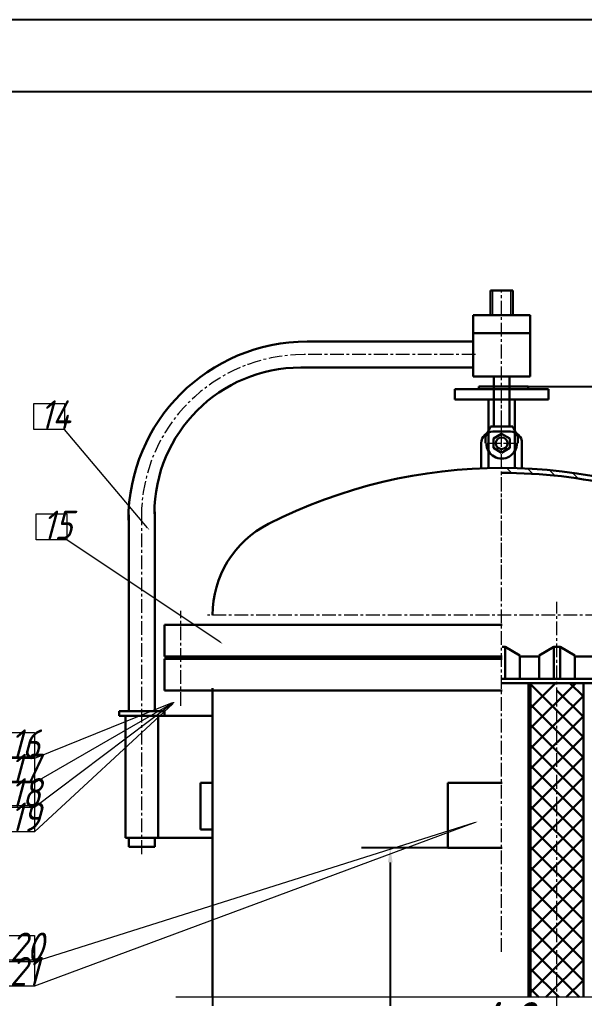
# Model space of a CAD drawing. Header units: millimetres. Extents: x -186 to 111, y -320 to -110.
# Drawn here: x -144 to -104.8, y -178.1 to -110 of the extents above; entities that cross this region are included whole.
import ezdxf
from ezdxf import colors
from ezdxf.entities.mleader import LeaderData, LeaderLine
from ezdxf.math import Vec2, Vec3

# ---------------------------------------------------------------- set-up
doc = ezdxf.new("R2010")
doc.units = ezdxf.units.MM
doc.linetypes.add('CENTER', pattern=[50.8, 31.75, -6.35, 6.35, -6.35])
for name, color, linetype, lineweight in [('中心线', 1, 'CENTER', 15), ('构筑物', 2, 'Continuous', 30), ('标注线', 3, 'Continuous', 15), ('细实线', 151, 'Continuous', 15), ('设备', 130, 'Continuous', 30)]:
    doc.layers.add(name, color=color, linetype=linetype, lineweight=lineweight)
doc.styles.get("Standard").update_dxf_attribs({"font": 'arial.ttf'})
doc.styles.add('工程字', font='gbeitc.shx', dxfattribs={"height": 1.7, "bigfont": 'gbcbig.shx'})
doc.styles.add('机械', font='gbeitc.shx', dxfattribs={"bigfont": 'gbcbig.shx'})
doc.dimstyles.new('机械标注', dxfattribs={"dimtxt": 3.5, "dimasz": 3, "dimexe": 2, "dimexo": 0, "dimgap": 1.5, "dimtad": 1, "dimdec": 0, "dimdsep": 46, "dimtxsty": '工程字', "dimcen": 2.5, "dimadec": 0, "dimazin": 0, "dimtfac": 1, "dimtdec": 0, "dimtmove": 0, "dimatfit": 3, "dimfxl": 1, "dimarcsym": 0})

# ---------------------------------------------------------------- blocks, each defined once
blk = doc.blocks.new('*D280')
at = {"layer": 'Defpoints', "color": 0, "transparency": 16777216}
for p in [(-130.627, -156.493), (-90.396, -183.327), (-90.396, -206.443)]:
    blk.add_point(p, dxfattribs=at)
at = {"layer": '构筑物', "color": 0, "lineweight": -2, "transparency": 16777216}
for p, q in [((-130.627, -156.493), (-130.627, -185.327)), ((-90.396, -206.443), (-90.396, -181.327)), ((-129.627, -183.327), (-91.396, -183.327))]:
    blk.add_line(p, q, dxfattribs=at)
at = {"layer": '构筑物', "color": 0, "transparency": 16777216}
for points in [[(-129.627, -183.161), (-129.627, -183.494), (-130.627, -183.327)], [(-91.396, -183.161), (-91.396, -183.494), (-90.396, -183.327)]]:
    blk.add_solid(points, dxfattribs=at)
at = {"layer": '构筑物', "color": 0, "transparency": 16777216, "insert": (-110.511, -180.077), "char_height": 3.5, "attachment_point": 5, "style": '工程字'}
blk.add_mtext('40', dxfattribs=at)
blk = doc.blocks.new('*D290')
at = {"layer": 'Defpoints', "color": 0, "transparency": 16777216}
for p in [(-108.703, -135.528), (-85.706, -231.391), (-74.266, -231.391)]:
    blk.add_point(p, dxfattribs=at)
at = {"layer": '标注线', "color": 0, "lineweight": -2, "transparency": 16777216}
for p, q in [((-108.703, -135.528), (-72.266, -135.528)), ((-74.266, -136.528), (-74.266, -230.391)), ((-85.706, -231.391), (-72.266, -231.391))]:
    blk.add_line(p, q, dxfattribs=at)
at = {"layer": '标注线', "color": 0, "transparency": 16777216}
for points in [[(-74.432, -136.528), (-74.099, -136.528), (-74.266, -135.528)], [(-74.432, -230.391), (-74.099, -230.391), (-74.266, -231.391)]]:
    blk.add_solid(points, dxfattribs=at)
at = {"layer": '标注线', "color": 0, "transparency": 16777216, "insert": (-77.516, -183.46), "char_height": 3.5, "attachment_point": 5, "rotation": 90, "style": '工程字'}
blk.add_mtext('96', dxfattribs=at)
blk = doc.blocks.new('*D262')
at = {"layer": 'Defpoints', "color": 0, "transparency": 16777216}
for p in [(-114.273, -167.612), (-130.288, -203.872), (-118.277, -203.872)]:
    blk.add_point(p, dxfattribs=at)
at = {"layer": '标注线', "color": 0, "lineweight": -2, "transparency": 16777216}
for p, q in [((-114.273, -167.612), (-120.277, -167.612)), ((-118.277, -168.612), (-118.277, -202.872)), ((-130.288, -203.872), (-116.277, -203.872))]:
    blk.add_line(p, q, dxfattribs=at)
at = {"layer": '标注线', "color": 0, "transparency": 16777216}
for points in [[(-118.444, -168.612), (-118.11, -168.612), (-118.277, -167.612)], [(-118.444, -202.872), (-118.11, -202.872), (-118.277, -203.872)]]:
    blk.add_solid(points, dxfattribs=at)
at = {"layer": '标注线', "color": 0, "transparency": 16777216, "insert": (-121.527, -185.742), "char_height": 3.5, "attachment_point": 5, "rotation": 90, "style": '工程字'}
blk.add_mtext('36', dxfattribs=at)
blk = doc.blocks.new('设备编号')
at = {"layer": '标注线', "transparency": 16777216}
blk.add_lwpolyline([(0, 1.818), (2.135, 1.818), (2.135, 0), (0, 0)], close=True, dxfattribs=at)
at = {"layer": '标注线', "transparency": 16777216, "style": '机械'}
blk.add_attdef('1', (0.407, 0.032), '', height=2, dxfattribs=at)

msp = doc.modelspace()

# ---------------------------------------------------------------- linework, layer by layer
for p, q in [((-186.36803, -110), (110.63197, -110)), ((-161.36803, -115), (105.63197, -115))]:
    msp.add_line(p, q)
at = {"layer": '中心线', "ltscale": 0.03}
for p, q in [((-110.53912, -141.17891), (-110.53912, -128.92465)), ((-112.36305, -133.29445), (-124.26964, -133.29445)), ((-110.53913, -148.86552), (-110.53913, -136.54408)), ((-111.55071, -139.4661), (-109.52605, -139.4661)), ((-110.53912, -174.82917), (-110.53912, -141.4637)), ((-135.54273, -168.03036), (-135.54273, -144.58679)), ((-132.83052, -157.72401), (-132.83052, -151.12009)), ((-106.69736, -206.16017), (-106.69736, -150.50357)), ((-90.05688, -151.40968), (-130.96589, -151.40968))]:
    msp.add_line(p, q, dxfattribs=at)
msp.add_arc((-124.26964, -144.59529), 11.30083, 90, 180, dxfattribs=at)
at = {"layer": '构筑物'}
for p, q in [((-109.76216, -128.83974), (-111.31604, -128.83974)), ((-111.31604, -128.83974), (-111.31604, -130.54665)), ((-109.76216, -130.54665), (-109.76216, -128.83974)), ((-112.51675, -134.83164), (-112.51675, -130.54665)), ((-108.56146, -130.54665), (-112.51675, -130.54665)), ((-108.56146, -134.83164), (-108.56146, -130.54665)), ((-112.51675, -131.81831), (-108.56146, -131.81831)), ((-112.51675, -132.39038), (-124.04363, -132.39038)), ((-112.51675, -134.19852), (-124.49566, -134.19852)), ((-108.56146, -134.83164), (-112.51675, -134.83164)), ((-111.07867, -138.30194), (-111.07867, -134.83164)), ((-109.99957, -138.30194), (-109.99957, -134.83164)), ((-113.78812, -135.70004), (-113.78812, -136.43257)), ((-111.07867, -135.70004), (-113.78812, -135.70004)), ((-112.12125, -135.5285), (-112.12125, -135.70004)), ((-111.07867, -135.5285), (-112.12125, -135.5285)), ((-109.99957, -135.5285), (-111.07867, -135.5285)), ((-109.99957, -135.70004), (-111.07867, -135.70004)), ((-108.70274, -135.5285), (-109.99957, -135.5285)), ((-107.29014, -135.70004), (-109.99957, -135.70004)), ((-108.70274, -135.70004), (-108.70274, -135.5285)), ((-107.29014, -136.43257), (-107.29014, -135.70004)), ((-113.78812, -136.43257), (-111.07867, -136.43257)), ((-111.4432, -136.43257), (-111.4432, -138.569)), ((-109.99957, -136.43257), (-111.07867, -136.43257)), ((-109.99957, -136.43257), (-107.29014, -136.43257)), ((-109.63506, -138.56895), (-109.63506, -136.43257)), ((-111.31607, -138.30194), (-111.65341, -139.01057)), ((-111.4432, -141.17891), (-111.4432, -138.569)), ((-109.76217, -138.30194), (-111.31607, -138.30194)), ((-109.93638, -138.65042), (-111.14187, -138.65042)), ((-111.10682, -139.13834), (-110.53911, -138.81059)), ((-110.53911, -138.81059), (-109.97142, -139.13834)), ((-109.76217, -138.30194), (-109.42483, -139.01057)), ((-109.59626, -138.65043), (-109.76217, -138.30194)), ((-109.63506, -141.17891), (-109.63506, -138.56895)), ((-111.95173, -141.17891), (-111.95174, -139.46028)), ((-111.65341, -139.01057), (-111.65341, -139.46028)), ((-111.10682, -139.79388), (-111.10682, -139.13834)), ((-109.97142, -139.13834), (-109.97142, -139.79388)), ((-109.42483, -139.01057), (-109.42483, -139.46028)), ((-109.12652, -141.17891), (-109.12651, -139.46028)), ((-110.53911, -140.12163), (-111.10682, -139.79388)), ((-109.97142, -139.79388), (-110.53911, -140.12163)), ((-134.63867, -158.0986), (-134.63867, -144.23364)), ((-136.4468, -158.0986), (-136.4468, -144.44553)), ((-133.9606, -152.08772), (-110.51138, -152.08772)), ((-133.9606, -152.08772), (-133.9606, -154.29138)), ((-110.51138, -153.6113), (-110.28535, -153.6113)), ((-110.28537, -153.61129), (-110.28537, -155.87147)), ((-110.28537, -153.61129), (-109.27898, -154.22782)), ((-106.92337, -153.6113), (-107.92974, -154.22782)), ((-106.92337, -155.87147), (-106.92337, -153.6113)), ((-106.47134, -153.6113), (-106.92337, -153.6113)), ((-106.47134, -153.61129), (-105.46495, -154.22782)), ((-106.47134, -153.6113), (-106.47134, -155.87147)), ((-110.51138, -154.29138), (-133.9606, -154.29138)), ((-110.51138, -154.4609), (-133.9606, -154.4609)), ((-133.9606, -156.66456), (-133.9606, -154.4609)), ((-109.27898, -154.22782), (-109.27898, -155.87147)), ((-107.92974, -154.29138), (-109.27898, -154.29138)), ((-107.92974, -154.22782), (-107.92974, -155.87147)), ((-105.46495, -154.22782), (-105.46495, -155.87147)), ((-104.11571, -154.29138), (-105.46495, -154.29138)), ((-92.26053, -155.8566), (-110.51138, -155.8566)), ((-130.62687, -177.99488), (-130.62687, -156.49302)), ((-90.65995, -156.13912), (-110.51138, -156.13912)), ((-108.675, -156.15399), (-108.675, -177.99488)), ((-108.53374, -177.99488), (-108.53374, -156.15399)), ((-104.86097, -177.99488), (-104.86097, -156.15399)), ((-110.51138, -156.66456), (-133.9606, -156.66456)), ((-133.96883, -158.0986), (-137.11738, -158.0986)), ((-137.11738, -158.0986), (-137.11738, -158.4256)), ((-130.62687, -158.42559), (-137.11738, -158.4256)), ((-136.67282, -166.90121), (-136.67282, -158.42559)), ((-134.41265, -166.90121), (-134.41265, -158.42559)), ((-133.96883, -158.0986), (-133.96883, -158.42559)), ((-130.62687, -163.09191), (-131.47443, -163.09191)), ((-131.47443, -163.09191), (-131.47443, -166.33617)), ((-114.27308, -163.09191), (-110.51138, -163.09191)), ((-114.27308, -163.09191), (-114.27308, -167.61224)), ((-131.47443, -166.33617), (-130.62687, -166.33617)), ((-130.62687, -166.90121), (-136.67282, -166.90121)), ((-136.4468, -166.90121), (-136.4468, -167.53744)), ((-134.63867, -167.53744), (-134.63867, -166.91613)), ((-134.63867, -167.53744), (-136.4468, -167.53744)), ((-114.27308, -167.61224), (-110.51138, -167.61224))]:
    msp.add_line(p, q, dxfattribs=at)
msp.add_circle((-110.53912, -139.46611), 0.40493, dxfattribs=at)
for centre, radius, start, end in [((-124.04363, -144.8213), 12.43092, 90, 180), ((-124.49566, -144.36927), 10.17075, 90, 180), ((-111.14187, -139.46028), 0.80986, 90, 180), ((-109.93638, -139.46028), 0.80986, 0, 90), ((-110.53912, -139.46611), 1.06296, 180.313721, 0.313736), ((-110.51138, -176.95486), 35.77595, 63.020729, 116.979271), ((-110.51138, -177.32958), 35.80473, 63.463409, 90.044395), ((-123.51566, -151.40968), 7.1112, 116.979275, 180)]:
    msp.add_arc(centre, radius, start, end, dxfattribs=at)
at = {"layer": '标注线'}
for p, q in [((-130.62687, -177.99488), (-133.17298, -177.99488)), ((-87.91314, -177.99488), (-130.62687, -177.99488))]:
    msp.add_line(p, q, dxfattribs=at)
at = {"layer": '细实线'}
for p, q in [((-111.18655, -128.83974), (-111.18655, -130.54665)), ((-109.89165, -130.54665), (-109.89165, -128.83974)), ((-109.8466, -141.53102), (-110.19733, -141.18029)), ((-108.37647, -141.58855), (-108.74234, -141.22268)), ((-106.8387, -141.71371), (-107.22196, -141.33046)), ((-105.22213, -141.91768), (-105.62572, -141.51409))]:
    msp.add_line(p, q, dxfattribs=at)
at = {"layer": '设备'}
for p, q in [((-108.53374, -159.29034), (-105.38252, -156.13912)), ((-108.53374, -157.87774), (-106.79512, -156.13912)), ((-104.86097, -159.90108), (-108.53374, -156.22831)), ((-104.86097, -157.07587), (-105.79771, -156.13912)), ((-108.53374, -160.70295), (-104.86097, -157.03018)), ((-104.86097, -158.48848), (-106.69736, -156.65209)), ((-104.86097, -161.31368), (-108.53374, -157.64091)), ((-108.53374, -162.11555), (-104.86097, -158.44278)), ((-104.86097, -162.72629), (-108.53374, -159.05352)), ((-108.53374, -163.52815), (-104.86097, -159.85538)), ((-104.86097, -164.13889), (-108.53374, -160.46612)), ((-108.53374, -164.94076), (-104.86097, -161.26799)), ((-104.86097, -165.5515), (-108.53374, -161.87873)), ((-108.53374, -166.35336), (-104.86097, -162.68059)), ((-104.86097, -166.9641), (-108.53374, -163.29133)), ((-108.53374, -167.76597), (-104.86097, -164.0932)), ((-108.53374, -167.76597), (-104.86097, -164.0932)), ((-108.53374, -166.35336), (-106.69736, -164.51698)), ((-104.86097, -168.3767), (-108.53374, -164.70393)), ((-104.86097, -168.3767), (-108.53374, -164.70393)), ((-104.86097, -166.9641), (-106.69736, -165.12771)), ((-108.53374, -169.17857), (-104.86097, -165.5058)), ((-108.53374, -169.17857), (-104.86097, -165.5058)), ((-104.86097, -165.5515), (-104.98976, -165.4227)), ((-104.86097, -169.78931), (-108.53374, -166.11654)), ((-104.86097, -169.78931), (-108.53374, -166.11654)), ((-108.53374, -170.59117), (-104.86097, -166.9184)), ((-108.53374, -170.59117), (-104.86097, -166.9184)), ((-104.86097, -171.20191), (-108.53374, -167.52914)), ((-104.86097, -171.20191), (-108.53374, -167.52914)), ((-108.53374, -172.00378), (-104.86097, -168.33101)), ((-108.53374, -172.00378), (-104.86097, -168.33101)), ((-104.86097, -172.61452), (-108.53374, -168.94175)), ((-104.86097, -172.61452), (-108.53374, -168.94175)), ((-108.53374, -173.41638), (-104.86097, -169.74361)), ((-108.53374, -173.41638), (-104.86097, -169.74361)), ((-104.86097, -174.02712), (-108.53374, -170.35435)), ((-106.33173, -172.55635), (-108.53374, -170.35435)), ((-108.53374, -174.82899), (-104.86097, -171.15622)), ((-106.69736, -172.9926), (-104.86097, -171.15622)), ((-104.86097, -175.43972), (-108.53374, -171.76695)), ((-106.69736, -173.60334), (-108.53374, -171.76695)), ((-108.53374, -176.24159), (-104.86097, -172.56882)), ((-104.86097, -176.85233), (-108.53374, -173.17956)), ((-108.53374, -177.65419), (-104.86097, -173.98142)), ((-105.13102, -177.99488), (-108.53374, -174.59216)), ((-107.46182, -177.99488), (-104.86097, -175.39403)), ((-106.54362, -177.99488), (-108.53374, -176.00477)), ((-106.04921, -177.99488), (-104.86097, -176.80663)), ((-107.95623, -177.99488), (-108.53374, -177.41737))]:
    msp.add_line(p, q, dxfattribs=at)

# ---------------------------------------------------------------- dimensions: what is measured, and where the dimension line sits
at = {"layer": '构筑物'}
dim = msp.add_linear_dim(base=(-90.3959, -183.32746), p1=(-130.62687, -156.49302), p2=(-90.3959, -206.44269), angle=180, dimstyle='机械标注', override={"dimasz": 1}, dxfattribs=at)
dim.commit()
dim.dimension.update_dxf_attribs({"geometry": '*D280', "text_midpoint": (-110.51138, -180.07746)})
at = {"layer": '标注线'}
for base, p1, p2, picture, middle in [((-74.26579, -231.39131), (-108.70274, -135.5285), (-85.70606, -231.39131), '*D290', (-77.51579, -183.4599)), ((-118.27707, -203.87176), (-114.27308, -167.61224), (-130.28784, -203.87176), '*D262', (-121.52707, -185.742))]:
    dim = msp.add_linear_dim(base=base, p1=p1, p2=p2, angle=90, dimstyle='机械标注', override={"dimasz": 1}, dxfattribs=at)
    dim.commit()
    dim.dimension.update_dxf_attribs({"geometry": picture, "text_midpoint": middle})

# ---------------------------------------------------------------- leaders
ml = msp.add_multileader_block('Standard', dxfattribs=at)
ml.set_content('设备编号', color=256)
ml.set_attribute('1', '14', width=0)
ml.set_leader_properties(color=256, linetype='ByLayer', lineweight=-1)
ml.build(insert=Vec2(0, 0))
ml.multileader.update_dxf_attribs({"text_left_attachment_type": 5, "text_right_attachment_type": 0, "dogleg_length": 0, "arrow_head_size": 0.2, "block_connection_type": 1})
ctx = ml.context
ctx.base_point, ctx.char_height, ctx.arrow_head_size, ctx.landing_gap_size, ctx.plane_origin = Vec3(-143.05249, -138.51405), 1.7, 0.2, 1, Vec3(-135.00777, -145.50499)
ctx.left_attachment, ctx.right_attachment, ctx.attachment_type = 5, 0, 1
notes = []
notes.append((ctx, [(0, (1, 1, 0), (-140.91705, -138.51405), (-1, 0), 0, [(0, [(-135.00777, -145.50499)], 0, [])])]))
ctx.block.insert = Vec3(-143.05249, -138.51405)
ml = msp.add_multileader_block('Standard', dxfattribs=at)
ml.set_content('设备编号', color=256)
ml.set_attribute('1', '15', width=0)
ml.set_leader_properties(color=256, linetype='ByLayer', lineweight=-1)
ml.build(insert=Vec2(0, 0))
ml.multileader.update_dxf_attribs({"text_left_attachment_type": 5, "text_right_attachment_type": 0, "dogleg_length": 0, "arrow_head_size": 0.2, "block_connection_type": 1})
ctx = ml.context
ctx.base_point, ctx.char_height, ctx.arrow_head_size, ctx.landing_gap_size, ctx.plane_origin = Vec3(-142.87859, -146.1819), 1.7, 0.2, 1, Vec3(-129.92239, -153.41612)
ctx.left_attachment, ctx.right_attachment, ctx.attachment_type = 5, 0, 1
notes.append((ctx, [(0, (1, 1, 0), (-140.74315, -146.1819), (-1, 0), 0, [(0, [(-129.92239, -153.41612)], 0, [])])]))
ctx.block.insert = Vec3(-142.87859, -146.1819)
ml = msp.add_multileader_block('Standard', dxfattribs=at)
ml.set_content('设备编号', color=256)
ml.set_attribute('1', '16', width=0)
ml.set_leader_properties(color=256, linetype='ByLayer', lineweight=-1)
ml.build(insert=Vec2(0, 0))
ml.multileader.update_dxf_attribs({"text_left_attachment_type": 5, "text_right_attachment_type": 0, "dogleg_length": 0, "arrow_head_size": 0.2, "block_connection_type": 1})
ctx = ml.context
ctx.base_point, ctx.char_height, ctx.arrow_head_size, ctx.landing_gap_size, ctx.plane_origin = Vec3(-145.12442, -161.39733), 1.7, 0.2, 1, Vec3(-133.24201, -157.44204)
ctx.left_attachment, ctx.right_attachment, ctx.attachment_type = 5, 0, 1
notes.append((ctx, [(0, (1, 1, 0), (-142.98898, -161.39733), (-1, 0), 0, [(0, [(-133.24201, -157.44204)], 0, [])])]))
ctx.block.insert = Vec3(-145.12442, -161.39733)
ml = msp.add_multileader_block('Standard', dxfattribs=at)
ml.set_content('设备编号', color=256)
ml.set_attribute('1', '17', width=0)
ml.set_leader_properties(color=256, linetype='ByLayer', lineweight=-1)
ml.build(insert=Vec2(0, 0))
ml.multileader.update_dxf_attribs({"text_left_attachment_type": 5, "text_right_attachment_type": 0, "dogleg_length": 0, "arrow_head_size": 0.2, "block_connection_type": 1})
ctx = ml.context
ctx.base_point, ctx.char_height, ctx.arrow_head_size, ctx.landing_gap_size, ctx.plane_origin = Vec3(-145.12442, -163.09246), 1.7, 0.2, 1, Vec3(-133.24201, -157.44204)
ctx.left_attachment, ctx.right_attachment, ctx.attachment_type = 5, 0, 1
notes.append((ctx, [(0, (1, 1, 0), (-142.98898, -163.09246), (-1, 0), 0, [(0, [(-133.24201, -157.44204)], 0, [])])]))
ctx.block.insert = Vec3(-145.12442, -163.09246)
ml = msp.add_multileader_block('Standard', dxfattribs=at)
ml.set_content('设备编号', color=256)
ml.set_attribute('1', '18', width=0)
ml.set_leader_properties(color=256, linetype='ByLayer', lineweight=-1)
ml.build(insert=Vec2(0, 0))
ml.multileader.update_dxf_attribs({"text_left_attachment_type": 5, "text_right_attachment_type": 0, "dogleg_length": 0, "arrow_head_size": 0.2, "block_connection_type": 1})
ctx = ml.context
ctx.base_point, ctx.char_height, ctx.arrow_head_size, ctx.landing_gap_size, ctx.plane_origin = Vec3(-145.12442, -164.78758), 1.7, 0.2, 1, Vec3(-133.24201, -157.44204)
ctx.left_attachment, ctx.right_attachment, ctx.attachment_type = 5, 0, 1
notes.append((ctx, [(0, (1, 1, 0), (-142.98898, -164.78758), (-1, 0), 0, [(0, [(-133.24201, -157.44204)], 0, [])])]))
ctx.block.insert = Vec3(-145.12442, -164.78758)
ml = msp.add_multileader_block('Standard', dxfattribs=at)
ml.set_content('设备编号', color=256)
ml.set_attribute('1', '19', width=0)
ml.set_leader_properties(color=256, linetype='ByLayer', lineweight=-1)
ml.build(insert=Vec2(0, 0))
ml.multileader.update_dxf_attribs({"text_left_attachment_type": 5, "text_right_attachment_type": 0, "dogleg_length": 0, "arrow_head_size": 0.2, "block_connection_type": 1})
ctx = ml.context
ctx.base_point, ctx.char_height, ctx.arrow_head_size, ctx.landing_gap_size, ctx.plane_origin = Vec3(-145.12442, -166.48271), 1.7, 0.2, 1, Vec3(-133.24201, -157.44204)
ctx.left_attachment, ctx.right_attachment, ctx.attachment_type = 5, 0, 1
notes.append((ctx, [(0, (1, 1, 0), (-142.98898, -166.48271), (-1, 0), 0, [(0, [(-133.24201, -157.44204)], 0, [])])]))
ctx.block.insert = Vec3(-145.12442, -166.48271)
ml = msp.add_multileader_block('Standard', dxfattribs=at)
ml.set_content('设备编号', color=256)
ml.set_attribute('1', '20', width=0)
ml.set_leader_properties(color=256, linetype='ByLayer', lineweight=-1)
ml.build(insert=Vec2(0, 0))
ml.multileader.update_dxf_attribs({"text_left_attachment_type": 5, "text_right_attachment_type": 0, "dogleg_length": 0, "arrow_head_size": 0.2, "block_connection_type": 1})
ctx = ml.context
ctx.base_point, ctx.char_height, ctx.arrow_head_size, ctx.landing_gap_size, ctx.plane_origin = Vec3(-145.12442, -175.52337), 1.7, 0.2, 1, Vec3(-112.19421, -165.77641)
ctx.left_attachment, ctx.right_attachment, ctx.attachment_type = 5, 0, 1
notes.append((ctx, [(0, (1, 1, 0), (-142.98898, -175.52337), (-1, 0), 0, [(0, [(-112.19421, -165.77641)], 0, [])])]))
ctx.block.insert = Vec3(-145.12442, -175.52337)
ml = msp.add_multileader_block('Standard', dxfattribs=at)
ml.set_content('设备编号', color=256)
ml.set_attribute('1', '21', width=0)
ml.set_leader_properties(color=256, linetype='ByLayer', lineweight=-1)
ml.build(insert=Vec2(0, 0))
ml.multileader.update_dxf_attribs({"text_left_attachment_type": 5, "text_right_attachment_type": 0, "dogleg_length": 0, "arrow_head_size": 0.2, "block_connection_type": 1})
ctx = ml.context
ctx.base_point, ctx.char_height, ctx.arrow_head_size, ctx.landing_gap_size, ctx.plane_origin = Vec3(-145.12442, -177.2185), 1.7, 0.2, 1, Vec3(-112.19421, -165.77641)
ctx.left_attachment, ctx.right_attachment, ctx.attachment_type = 5, 0, 1
notes.append((ctx, [(0, (1, 1, 0), (-142.98898, -177.2185), (-1, 0), 0, [(0, [(-112.19421, -165.77641)], 0, [])])]))
ctx.block.insert = Vec3(-145.12442, -177.2185)
for ctx, leaders in notes:
    for number, flags, end, landing, length, lines in leaders:
        leader = LeaderData()
        leader.index, (leader.has_last_leader_line, leader.has_dogleg_vector, leader.attachment_direction) = number, flags
        leader.last_leader_point, leader.dogleg_vector, leader.dogleg_length = Vec3(end), Vec3(landing), length
        for number, points, colour, breaks in lines:
            line = LeaderLine()
            line.index, line.vertices, line.color, line.breaks = number, Vec3.list(points), colors.encode_raw_color(colour), breaks
            leader.lines.append(line)
        ctx.leaders.append(leader)

doc.saveas('drawing.dxf')
